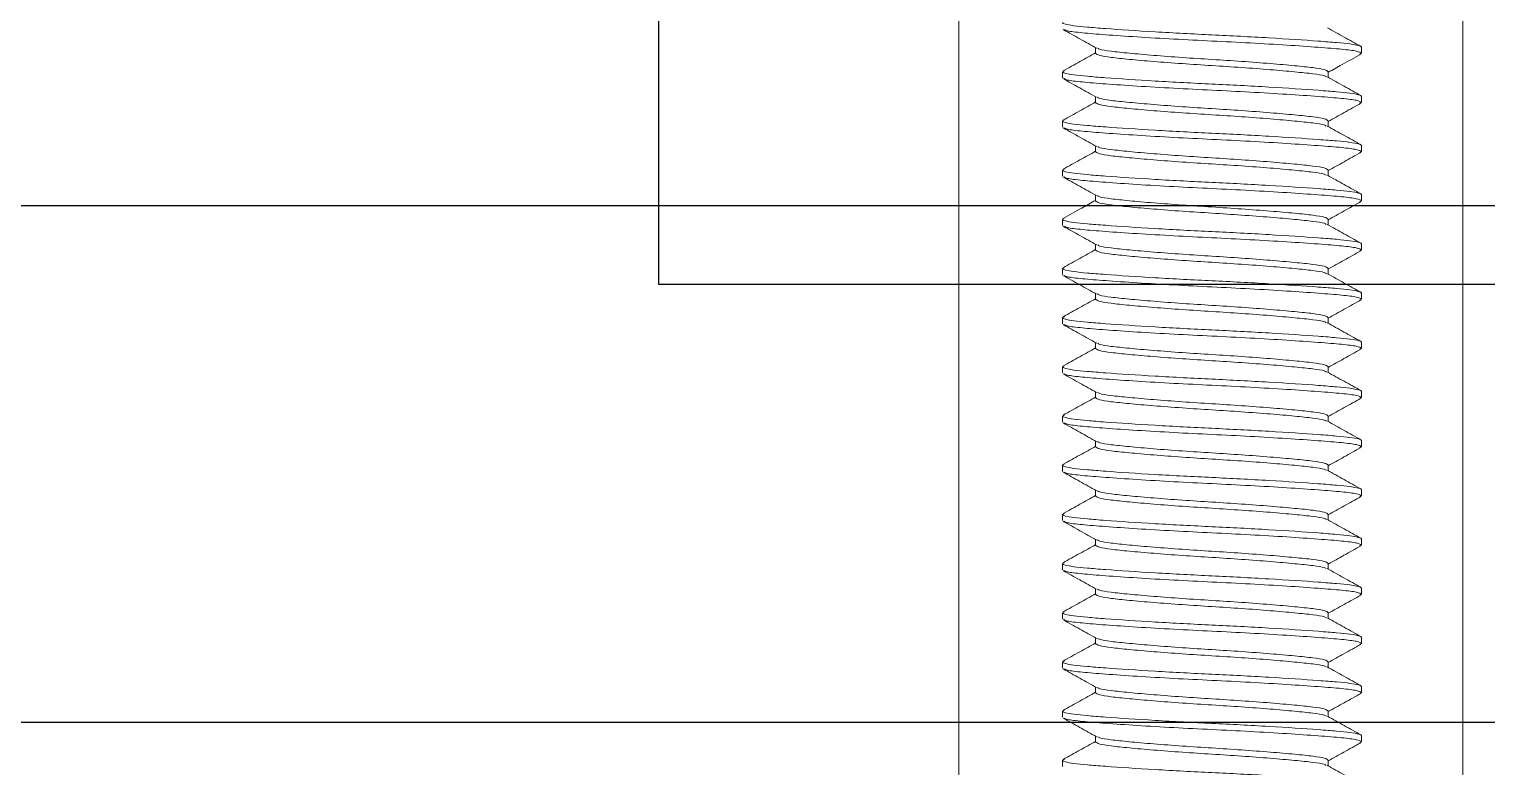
# Model space of a CAD drawing. Extents: x -82 to 113, y -82 to 93.
# Drawn here: x 27.252 to 28.178, y 71.142 to 71.611 of the extents above; entities that cross this region are included whole.
import ezdxf

# ---------------------------------------------------------------- set-up
doc = ezdxf.new("R2010")
doc.units = 0
doc.header["$MEASUREMENT"] = 0
doc.layers.get('0').update_dxf_attribs({"linetype": 'CONTINUOUS'})
for name, color, linetype in [('Ballons', 7, 'CONTINUOUS'), ('DIM', 7, 'CONTINUOUS'), ('VENT', 5, 'CONTINUOUS')]:
    doc.layers.add(name, color=color, linetype=linetype)

# ---------------------------------------------------------------- blocks, each defined once
blk = doc.blocks.new('23203')
at = {"color": 7, "linetype": 'Continuous', "lineweight": 15}
for p, q in [((12.64106, 64.41369), (12.64106, 67.76369)), ((12.96106, 64.41369), (12.96106, 67.76369))]:
    blk.add_line(p, q, dxfattribs=at)
blk = doc.blocks.new('25342')
at = {"color": 7, "linetype": 'Continuous', "lineweight": 15}
for p, q in [((2.05859, 0.095), (2.05805, 0.09368)), ((2.0625, 0.095), (2.05859, 0.095)), ((2.08984, 0.095), (2.08938, 0.09387)), ((2.09375, 0.095), (2.08984, 0.095)), ((2.12109, 0.095), (2.12055, 0.09366)), ((2.125, 0.095), (2.12109, 0.095)), ((2.15234, 0.095), (2.15189, 0.09388)), ((2.15625, 0.095), (2.15234, 0.095)), ((2.18359, 0.095), (2.18304, 0.09365)), ((2.1875, 0.095), (2.18359, 0.095)), ((2.21484, 0.095), (2.21439, 0.09388)), ((2.21875, 0.095), (2.21484, 0.095)), ((2.24609, 0.095), (2.24554, 0.09366)), ((2.25, 0.095), (2.24609, 0.095)), ((2.27734, 0.095), (2.27688, 0.09387)), ((2.28125, 0.095), (2.27734, 0.095)), ((2.30859, 0.095), (2.30805, 0.09367)), ((2.3125, 0.095), (2.30859, 0.095)), ((2.33984, 0.095), (2.33937, 0.09385)), ((2.34375, 0.095), (2.33984, 0.095)), ((2.37109, 0.095), (2.37056, 0.09369)), ((2.375, 0.095), (2.37109, 0.095)), ((2.40234, 0.095), (2.40186, 0.09382)), ((2.40625, 0.095), (2.40234, 0.095)), ((2.43359, 0.095), (2.43307, 0.09372)), ((2.4375, 0.095), (2.43359, 0.095)), ((2.46484, 0.095), (2.46435, 0.09379)), ((2.46875, 0.095), (2.46484, 0.095)), ((2.49609, 0.095), (2.49558, 0.09376)), ((2.5, 0.095), (2.49609, 0.095)), ((2.04688, 0.07386), (2.0433, 0.07386)), ((2.07813, 0.07386), (2.07454, 0.07386)), ((2.10938, 0.07386), (2.10579, 0.07386)), ((2.14063, 0.07386), (2.13704, 0.07386)), ((2.17187, 0.07386), (2.1683, 0.07386)), ((2.20312, 0.07386), (2.19955, 0.07386)), ((2.23437, 0.07386), (2.2308, 0.07386)), ((2.26562, 0.07386), (2.26205, 0.07386)), ((2.29688, 0.07386), (2.2933, 0.07386)), ((2.32813, 0.07386), (2.32455, 0.07386)), ((2.35938, 0.07386), (2.35579, 0.07386)), ((2.39063, 0.07386), (2.38704, 0.07386)), ((2.42187, 0.07386), (2.41829, 0.07386)), ((2.45312, 0.07386), (2.44955, 0.07386)), ((2.48437, 0.07386), (2.4808, 0.07386)), ((2.05859, -0.07386), (2.06217, -0.07386)), ((2.08984, -0.07386), (2.09342, -0.07386)), ((2.12109, -0.07386), (2.12467, -0.07386)), ((2.15234, -0.07386), (2.15592, -0.07386)), ((2.18359, -0.07386), (2.18717, -0.07386)), ((2.21484, -0.07386), (2.21842, -0.07386)), ((2.24609, -0.07386), (2.24967, -0.07386)), ((2.27734, -0.07386), (2.28092, -0.07386)), ((2.30859, -0.07386), (2.31217, -0.07386)), ((2.33984, -0.07386), (2.34342, -0.07386)), ((2.37109, -0.07386), (2.37467, -0.07386)), ((2.40234, -0.07386), (2.40592, -0.07386)), ((2.43359, -0.07386), (2.43717, -0.07386)), ((2.46484, -0.07386), (2.46842, -0.07386)), ((2.49609, -0.07386), (2.49967, -0.07386)), ((2.04297, -0.095), (2.04688, -0.095)), ((2.04742, -0.09368), (2.04688, -0.095)), ((2.07422, -0.095), (2.07813, -0.095)), ((2.07861, -0.09382), (2.07813, -0.095)), ((2.10547, -0.095), (2.10937, -0.095)), ((2.10989, -0.09374), (2.10937, -0.095)), ((2.13672, -0.095), (2.14063, -0.095)), ((2.14114, -0.09374), (2.14063, -0.095)), ((2.16797, -0.095), (2.17187, -0.095)), ((2.17235, -0.09384), (2.17187, -0.095)), ((2.19922, -0.095), (2.20312, -0.095)), ((2.20367, -0.09367), (2.20312, -0.095)), ((2.23047, -0.095), (2.23438, -0.095)), ((2.23483, -0.09388), (2.23438, -0.095)), ((2.26172, -0.095), (2.26562, -0.095)), ((2.26618, -0.09366), (2.26562, -0.095)), ((2.29297, -0.095), (2.29687, -0.095)), ((2.29734, -0.09387), (2.29687, -0.095)), ((2.32422, -0.095), (2.32813, -0.095)), ((2.32866, -0.09368), (2.32813, -0.095)), ((2.35547, -0.095), (2.35937, -0.095)), ((2.35986, -0.09381), (2.35937, -0.095)), ((2.38672, -0.095), (2.39063, -0.095)), ((2.39113, -0.09376), (2.39063, -0.095)), ((2.41797, -0.095), (2.42188, -0.095)), ((2.42239, -0.09373), (2.42188, -0.095)), ((2.44922, -0.095), (2.45312, -0.095)), ((2.4536, -0.09384), (2.45312, -0.095)), ((2.48047, -0.095), (2.48438, -0.095)), ((2.48492, -0.09367), (2.48438, -0.095))]:
    blk.add_line(p, q, dxfattribs=at)
for points, knots in [([(2.04688, -0.095), (2.04618, -0.095), (2.04548, -0.09235), (2.04455, -0.08526), (2.04428, -0.08246), (2.04369, -0.07578), (2.04337, -0.07188), (2.04238, -0.05868), (2.04166, -0.04782), (2.04028, -0.02438), (2.03963, -0.01188), (2.0385, 0.01187), (2.03784, 0.02438), (2.03646, 0.04782), (2.03575, 0.05868), (2.03476, 0.07188), (2.03444, 0.07578), (2.03385, 0.08246), (2.03357, 0.08526), (2.03264, 0.09235), (2.03195, 0.095), (2.03125, 0.095)], [0, 0, 0, 0, 0.125, 0.125, 0.1875, 0.1875, 0.25, 0.25, 0.375, 0.375, 0.5, 0.5, 0.625, 0.625, 0.75, 0.75, 0.8125, 0.8125, 0.875, 0.875, 1, 1, 1, 1]), ([(2.04365, 0.07322), (2.04167, 0.07677), (2.03771, 0.08386), (2.03376, 0.09096), (2.03178, 0.09451)], [0, 0, 0, 0, 0.499663, 1, 1, 1, 1]), ([(2.05805, 0.09449), (2.05608, 0.09094), (2.05224, 0.08406), (2.04841, 0.07718), (2.04655, 0.07386)], [0, 0, 0, 0, 0.516228, 1, 1, 1, 1]), ([(2.07374, -0.09383), (2.07344, -0.09335), (2.07269, -0.09215), (2.07162, -0.08303), (2.07039, -0.0681), (2.06901, -0.04805), (2.06763, -0.02473), (2.06641, 0), (2.06518, 0.02473), (2.0638, 0.04806), (2.06242, 0.06807), (2.0612, 0.08311), (2.05997, 0.09307), (2.05906, 0.09435), (2.05859, 0.095)], [0, 0, 0, 0, 0.0569285, 0.1413016, 0.2256747, 0.3130413, 0.4004078, 0.484781, 0.5691541, 0.6565206, 0.7438872, 0.8282603, 0.9126334, 1, 1, 1, 1]), ([(2.07813, -0.095), (2.07743, -0.095), (2.07673, -0.09235), (2.0758, -0.08526), (2.07553, -0.08246), (2.07494, -0.07578), (2.07462, -0.07188), (2.07363, -0.05868), (2.07291, -0.04782), (2.07153, -0.02438), (2.07088, -0.01188), (2.06975, 0.01187), (2.06909, 0.02438), (2.06771, 0.04782), (2.067, 0.05868), (2.06601, 0.07188), (2.06569, 0.07578), (2.0651, 0.08246), (2.06482, 0.08526), (2.06389, 0.09235), (2.0632, 0.095), (2.0625, 0.095)], [0, 0, 0, 0, 0.125, 0.125, 0.1875, 0.1875, 0.25, 0.25, 0.375, 0.375, 0.5, 0.5, 0.625, 0.625, 0.75, 0.75, 0.8125, 0.8125, 0.875, 0.875, 1, 1, 1, 1]), ([(2.07482, 0.07337), (2.07284, 0.07691), (2.06889, 0.08399), (2.06494, 0.09107), (2.06297, 0.09462)], [0, 0, 0, 0, 0.49975, 1, 1, 1, 1]), ([(2.08938, 0.09462), (2.08741, 0.09108), (2.08355, 0.08416), (2.07969, 0.07724), (2.0778, 0.07386)], [0, 0, 0, 0, 0.511978, 1, 1, 1, 1]), ([(2.10494, -0.09371), (2.10466, -0.09324), (2.10392, -0.09205), (2.10287, -0.08301), (2.10164, -0.0681), (2.10026, -0.04805), (2.09888, -0.02473), (2.09766, 0), (2.09643, 0.02473), (2.09505, 0.04806), (2.09367, 0.06807), (2.09245, 0.08311), (2.09122, 0.09307), (2.09031, 0.09435), (2.08984, 0.095)], [0, 0, 0, 0, 0.053809, 0.138461, 0.223113, 0.310769, 0.398424, 0.483077, 0.567729, 0.655384, 0.74304, 0.827692, 0.912344, 1, 1, 1, 1]), ([(2.10937, -0.095), (2.10868, -0.095), (2.10798, -0.09235), (2.10705, -0.08526), (2.10678, -0.08246), (2.10619, -0.07578), (2.10587, -0.07188), (2.10488, -0.05868), (2.10416, -0.04782), (2.10278, -0.02438), (2.10213, -0.01188), (2.101, 0.01187), (2.10034, 0.02438), (2.09896, 0.04782), (2.09825, 0.05868), (2.09726, 0.07188), (2.09694, 0.07578), (2.09635, 0.08246), (2.09607, 0.08526), (2.09514, 0.09235), (2.09445, 0.095), (2.09375, 0.095)], [0, 0, 0, 0, 0.125, 0.125, 0.1875, 0.1875, 0.25, 0.25, 0.375, 0.375, 0.5, 0.5, 0.625, 0.625, 0.75, 0.75, 0.8125, 0.8125, 0.875, 0.875, 1, 1, 1, 1]), ([(2.10616, 0.0732), (2.10419, 0.07674), (2.10023, 0.08383), (2.09628, 0.09092), (2.0943, 0.09447)], [0, 0, 0, 0, 0.49969, 1, 1, 1, 1]), ([(2.12055, 0.09447), (2.11857, 0.09092), (2.11474, 0.08405), (2.1109, 0.07718), (2.10905, 0.07386)], [0, 0, 0, 0, 0.516431, 1, 1, 1, 1]), ([(2.13623, -0.0938), (2.13593, -0.09332), (2.13519, -0.09212), (2.13412, -0.08302), (2.13289, -0.0681), (2.13151, -0.04805), (2.13013, -0.02473), (2.12891, 0), (2.12768, 0.02473), (2.1263, 0.04806), (2.12492, 0.06807), (2.1237, 0.08311), (2.12247, 0.09307), (2.12156, 0.09435), (2.12109, 0.095)], [0, 0, 0, 0, 0.056149, 0.140592, 0.225035, 0.312474, 0.399912, 0.484355, 0.568798, 0.656237, 0.743676, 0.828118, 0.912561, 1, 1, 1, 1]), ([(2.14063, -0.095), (2.13993, -0.095), (2.13923, -0.09235), (2.1383, -0.08526), (2.13803, -0.08246), (2.13744, -0.07578), (2.13712, -0.07188), (2.13613, -0.05868), (2.13541, -0.04782), (2.13403, -0.02438), (2.13338, -0.01188), (2.13225, 0.01187), (2.13159, 0.02438), (2.13021, 0.04782), (2.1295, 0.05868), (2.12851, 0.07188), (2.12819, 0.07578), (2.1276, 0.08246), (2.12732, 0.08526), (2.12639, 0.09235), (2.1257, 0.095), (2.125, 0.095)], [0, 0, 0, 0, 0.125, 0.125, 0.1875, 0.1875, 0.25, 0.25, 0.375, 0.375, 0.5, 0.5, 0.625, 0.625, 0.75, 0.75, 0.8125, 0.8125, 0.875, 0.875, 1, 1, 1, 1]), ([(2.13732, 0.07337), (2.13534, 0.07691), (2.13139, 0.084), (2.12743, 0.09108), (2.12546, 0.09463)], [0, 0, 0, 0, 0.499712, 1, 1, 1, 1]), ([(2.15189, 0.09463), (2.14991, 0.09109), (2.14605, 0.08416), (2.14219, 0.07724), (2.1403, 0.07386)], [0, 0, 0, 0, 0.511968, 1, 1, 1, 1]), ([(2.16745, -0.09374), (2.16716, -0.09327), (2.16643, -0.09208), (2.16537, -0.08302), (2.16414, -0.0681), (2.16276, -0.04805), (2.16138, -0.02473), (2.16016, 0), (2.15893, 0.02473), (2.15755, 0.04806), (2.15617, 0.06807), (2.15495, 0.08311), (2.15372, 0.09307), (2.15281, 0.09435), (2.15234, 0.095)], [0, 0, 0, 0, 0.054673, 0.139248, 0.223823, 0.311398, 0.398974, 0.483549, 0.568123, 0.655699, 0.743275, 0.82785, 0.912424, 1, 1, 1, 1]), ([(2.17187, -0.095), (2.17118, -0.095), (2.17048, -0.09235), (2.16955, -0.08526), (2.16928, -0.08246), (2.16869, -0.07578), (2.16837, -0.07188), (2.16738, -0.05868), (2.16666, -0.04782), (2.16528, -0.02438), (2.16463, -0.01188), (2.1635, 0.01187), (2.16284, 0.02438), (2.16146, 0.04782), (2.16075, 0.05868), (2.15976, 0.07188), (2.15944, 0.07578), (2.15885, 0.08246), (2.15857, 0.08526), (2.15764, 0.09235), (2.15695, 0.095), (2.15625, 0.095)], [0, 0, 0, 0, 0.125, 0.125, 0.1875, 0.1875, 0.25, 0.25, 0.375, 0.375, 0.5, 0.5, 0.625, 0.625, 0.75, 0.75, 0.8125, 0.8125, 0.875, 0.875, 1, 1, 1, 1]), ([(2.16865, 0.07322), (2.16668, 0.07676), (2.16272, 0.08384), (2.15877, 0.09093), (2.1568, 0.09447)], [0, 0, 0, 0, 0.4997352, 1, 1, 1, 1]), ([(2.18304, 0.09447), (2.18107, 0.09092), (2.17724, 0.08404), (2.1734, 0.07718), (2.17155, 0.07386)], [0, 0, 0, 0, 0.5163769, 1, 1, 1, 1]), ([(2.19871, -0.09377), (2.19842, -0.09329), (2.19768, -0.0921), (2.19662, -0.08302), (2.19539, -0.0681), (2.19401, -0.04805), (2.19263, -0.02473), (2.19141, 0), (2.19018, 0.02473), (2.1888, 0.04806), (2.18742, 0.06807), (2.1862, 0.08311), (2.18497, 0.09307), (2.18406, 0.09435), (2.18359, 0.095)], [0, 0, 0, 0, 0.055277, 0.139798, 0.224319, 0.311839, 0.399358, 0.483879, 0.5684, 0.655919, 0.743439, 0.82796, 0.91248, 1, 1, 1, 1]), ([(2.20312, -0.095), (2.20243, -0.095), (2.20173, -0.09235), (2.2008, -0.08526), (2.20053, -0.08246), (2.19994, -0.07578), (2.19962, -0.07188), (2.19863, -0.05868), (2.19791, -0.04782), (2.19653, -0.02438), (2.19588, -0.01188), (2.19475, 0.01187), (2.19409, 0.02438), (2.19271, 0.04782), (2.192, 0.05868), (2.19101, 0.07188), (2.19069, 0.07578), (2.1901, 0.08246), (2.18982, 0.08526), (2.18889, 0.09235), (2.1882, 0.095), (2.1875, 0.095)], [0, 0, 0, 0, 0.125, 0.125, 0.1875, 0.1875, 0.25, 0.25, 0.375, 0.375, 0.5, 0.5, 0.625, 0.625, 0.75, 0.75, 0.8125, 0.8125, 0.875, 0.875, 1, 1, 1, 1]), ([(2.19984, 0.07333), (2.19786, 0.07687), (2.1939, 0.08397), (2.18995, 0.09106), (2.18797, 0.09461)], [0, 0, 0, 0, 0.499678, 1, 1, 1, 1]), ([(2.21439, 0.09463), (2.21241, 0.09109), (2.20855, 0.08416), (2.20469, 0.07724), (2.2028, 0.07386)], [0, 0, 0, 0, 0.512144, 1, 1, 1, 1]), ([(2.22997, -0.09378), (2.22968, -0.09331), (2.22893, -0.09211), (2.22787, -0.08302), (2.22664, -0.0681), (2.22526, -0.04805), (2.22388, -0.02473), (2.22266, 0), (2.22143, 0.02473), (2.22005, 0.04806), (2.21867, 0.06807), (2.21745, 0.08311), (2.21622, 0.09307), (2.21531, 0.09435), (2.21484, 0.095)], [0, 0, 0, 0, 0.05574, 0.14022, 0.224699, 0.312176, 0.399652, 0.484132, 0.568611, 0.656088, 0.743565, 0.828044, 0.912523, 1, 1, 1, 1]), ([(2.23438, -0.095), (2.23368, -0.095), (2.23298, -0.09235), (2.23205, -0.08526), (2.23178, -0.08246), (2.23119, -0.07578), (2.23087, -0.07188), (2.22988, -0.05868), (2.22916, -0.04782), (2.22778, -0.02438), (2.22713, -0.01188), (2.226, 0.01187), (2.22534, 0.02438), (2.22396, 0.04782), (2.22325, 0.05868), (2.22226, 0.07188), (2.22194, 0.07578), (2.22135, 0.08246), (2.22107, 0.08526), (2.22014, 0.09235), (2.21945, 0.095), (2.21875, 0.095)], [0, 0, 0, 0, 0.125, 0.125, 0.1875, 0.1875, 0.25, 0.25, 0.375, 0.375, 0.5, 0.5, 0.625, 0.625, 0.75, 0.75, 0.8125, 0.8125, 0.875, 0.875, 1, 1, 1, 1]), ([(2.23112, 0.07327), (2.22915, 0.07681), (2.2252, 0.08388), (2.22125, 0.09097), (2.21928, 0.09451)], [0, 0, 0, 0, 0.499768, 1, 1, 1, 1]), ([(2.24554, 0.09447), (2.24357, 0.09092), (2.23974, 0.08405), (2.2359, 0.07718), (2.23405, 0.07386)], [0, 0, 0, 0, 0.516039, 1, 1, 1, 1]), ([(2.2612, -0.09373), (2.26091, -0.09326), (2.26018, -0.09207), (2.25912, -0.08302), (2.25789, -0.0681), (2.25651, -0.04805), (2.25513, -0.02473), (2.25391, 0), (2.25268, 0.02473), (2.2513, 0.04806), (2.24992, 0.06807), (2.2487, 0.08311), (2.24747, 0.09307), (2.24656, 0.09435), (2.24609, 0.095)], [0, 0, 0, 0, 0.054386, 0.138987, 0.223587, 0.31119, 0.398792, 0.483392, 0.567993, 0.655595, 0.743197, 0.827797, 0.912398, 1, 1, 1, 1]), ([(2.26562, -0.095), (2.26493, -0.095), (2.26423, -0.09235), (2.2633, -0.08526), (2.26303, -0.08246), (2.26244, -0.07578), (2.26212, -0.07188), (2.26113, -0.05868), (2.26041, -0.04782), (2.25903, -0.02438), (2.25838, -0.01188), (2.25725, 0.01187), (2.25659, 0.02438), (2.25521, 0.04782), (2.2545, 0.05868), (2.25351, 0.07188), (2.25319, 0.07578), (2.2526, 0.08246), (2.25232, 0.08526), (2.25139, 0.09235), (2.2507, 0.095), (2.25, 0.095)], [0, 0, 0, 0, 0.125, 0.125, 0.1875, 0.1875, 0.25, 0.25, 0.375, 0.375, 0.5, 0.5, 0.625, 0.625, 0.75, 0.75, 0.8125, 0.8125, 0.875, 0.875, 1, 1, 1, 1]), ([(2.26237, 0.07327), (2.2604, 0.07682), (2.25643, 0.08391), (2.25248, 0.09101), (2.2505, 0.09456)], [0, 0, 0, 0, 0.499658, 1, 1, 1, 1]), ([(2.27688, 0.09463), (2.27491, 0.09108), (2.27105, 0.08416), (2.26718, 0.07723), (2.2653, 0.07386)], [0, 0, 0, 0, 0.512491, 1, 1, 1, 1]), ([(2.29249, -0.09383), (2.29219, -0.09334), (2.29144, -0.09214), (2.29037, -0.08303), (2.28914, -0.0681), (2.28776, -0.04805), (2.28638, -0.02473), (2.28516, 0), (2.28393, 0.02473), (2.28255, 0.04806), (2.28117, 0.06807), (2.27995, 0.08311), (2.27872, 0.09307), (2.27781, 0.09435), (2.27734, 0.095)], [0, 0, 0, 0, 0.056755, 0.1411436, 0.2255323, 0.3129149, 0.4002975, 0.4846862, 0.5690748, 0.6564574, 0.7438401, 0.8282287, 0.9126174, 1, 1, 1, 1]), ([(2.29687, -0.095), (2.29618, -0.095), (2.29548, -0.09235), (2.29455, -0.08526), (2.29428, -0.08246), (2.29369, -0.07578), (2.29337, -0.07188), (2.29238, -0.05868), (2.29166, -0.04782), (2.29028, -0.02438), (2.28963, -0.01188), (2.2885, 0.01187), (2.28784, 0.02438), (2.28646, 0.04782), (2.28575, 0.05868), (2.28476, 0.07188), (2.28444, 0.07578), (2.28385, 0.08246), (2.28357, 0.08526), (2.28264, 0.09235), (2.28195, 0.095), (2.28125, 0.095)], [0, 0, 0, 0, 0.125, 0.125, 0.1875, 0.1875, 0.25, 0.25, 0.375, 0.375, 0.5, 0.5, 0.625, 0.625, 0.75, 0.75, 0.8125, 0.8125, 0.875, 0.875, 1, 1, 1, 1]), ([(2.29359, 0.07334), (2.29161, 0.07688), (2.28766, 0.08395), (2.28372, 0.09103), (2.28174, 0.09458)], [0, 0, 0, 0, 0.499776, 1, 1, 1, 1]), ([(2.30805, 0.09448), (2.30607, 0.09093), (2.30224, 0.08406), (2.29841, 0.07719), (2.29655, 0.07386)], [0, 0, 0, 0, 0.51558, 1, 1, 1, 1]), ([(2.32369, -0.0937), (2.3234, -0.09324), (2.32267, -0.09204), (2.32162, -0.08301), (2.32039, -0.0681), (2.31901, -0.04805), (2.31763, -0.02473), (2.31641, 0), (2.31518, 0.02473), (2.3138, 0.04806), (2.31242, 0.06807), (2.3112, 0.08311), (2.30997, 0.09307), (2.30906, 0.09435), (2.30859, 0.095)], [0, 0, 0, 0, 0.053589, 0.1382608, 0.2229327, 0.3106087, 0.3982846, 0.4829565, 0.5676284, 0.6553044, 0.7429803, 0.8276522, 0.9123241, 1, 1, 1, 1]), ([(2.32813, -0.095), (2.32743, -0.095), (2.32673, -0.09235), (2.3258, -0.08526), (2.32553, -0.08246), (2.32494, -0.07578), (2.32462, -0.07188), (2.32363, -0.05868), (2.32291, -0.04782), (2.32153, -0.02438), (2.32088, -0.01188), (2.31975, 0.01187), (2.31909, 0.02438), (2.31771, 0.04782), (2.317, 0.05868), (2.31601, 0.07188), (2.31569, 0.07578), (2.3151, 0.08246), (2.31482, 0.08526), (2.31389, 0.09235), (2.3132, 0.095), (2.3125, 0.095)], [0, 0, 0, 0, 0.125, 0.125, 0.1875, 0.1875, 0.25, 0.25, 0.375, 0.375, 0.5, 0.5, 0.625, 0.625, 0.75, 0.75, 0.8125, 0.8125, 0.875, 0.875, 1, 1, 1, 1]), ([(2.3249, 0.07322), (2.32293, 0.07676), (2.31896, 0.08385), (2.31501, 0.09095), (2.31303, 0.0945)], [0, 0, 0, 0, 0.499664, 1, 1, 1, 1]), ([(2.33937, 0.09461), (2.3374, 0.09106), (2.33354, 0.08415), (2.32968, 0.07723), (2.3278, 0.07386)], [0, 0, 0, 0, 0.512984, 1, 1, 1, 1]), ([(2.355, -0.09386), (2.3547, -0.09337), (2.35394, -0.09217), (2.35287, -0.08303), (2.35164, -0.0681), (2.35026, -0.04805), (2.34888, -0.02473), (2.34766, 0), (2.34643, 0.02473), (2.34505, 0.04806), (2.34367, 0.06807), (2.34245, 0.08311), (2.34122, 0.09307), (2.34031, 0.09435), (2.33984, 0.095)], [0, 0, 0, 0, 0.057499, 0.141821, 0.226143, 0.313456, 0.40077, 0.485092, 0.569414, 0.656728, 0.744042, 0.828364, 0.912686, 1, 1, 1, 1]), ([(2.35937, -0.095), (2.35868, -0.095), (2.35798, -0.09235), (2.35705, -0.08526), (2.35678, -0.08246), (2.35619, -0.07578), (2.35587, -0.07188), (2.35488, -0.05868), (2.35416, -0.04782), (2.35278, -0.02438), (2.35213, -0.01188), (2.351, 0.01187), (2.35034, 0.02438), (2.34896, 0.04782), (2.34825, 0.05868), (2.34726, 0.07188), (2.34694, 0.07578), (2.34635, 0.08246), (2.34607, 0.08526), (2.34514, 0.09235), (2.34445, 0.095), (2.34375, 0.095)], [0, 0, 0, 0, 0.125, 0.125, 0.1875, 0.1875, 0.25, 0.25, 0.375, 0.375, 0.5, 0.5, 0.625, 0.625, 0.75, 0.75, 0.8125, 0.8125, 0.875, 0.875, 1, 1, 1, 1]), ([(2.35607, 0.07337), (2.35409, 0.07691), (2.35014, 0.08399), (2.34619, 0.09108), (2.34421, 0.09462)], [0, 0, 0, 0, 0.499744, 1, 1, 1, 1]), ([(2.37056, 0.09449), (2.36858, 0.09095), (2.36475, 0.08407), (2.36091, 0.07719), (2.35905, 0.07386)], [0, 0, 0, 0, 0.5150218, 1, 1, 1, 1]), ([(2.38618, -0.09367), (2.3859, -0.09321), (2.38517, -0.09202), (2.38412, -0.08301), (2.38289, -0.0681), (2.38151, -0.04805), (2.38013, -0.02473), (2.37891, 0), (2.37768, 0.02473), (2.3763, 0.04806), (2.37492, 0.06807), (2.3737, 0.08311), (2.37247, 0.09307), (2.37156, 0.09435), (2.37109, 0.095)], [0, 0, 0, 0, 0.0529628, 0.1376907, 0.2224186, 0.3101526, 0.3978865, 0.4826144, 0.5673423, 0.6550763, 0.7428102, 0.8275381, 0.9122661, 1, 1, 1, 1]), ([(2.39063, -0.095), (2.38993, -0.095), (2.38923, -0.09235), (2.3883, -0.08526), (2.38803, -0.08246), (2.38744, -0.07578), (2.38712, -0.07188), (2.38613, -0.05868), (2.38541, -0.04782), (2.38403, -0.02438), (2.38338, -0.01188), (2.38225, 0.01187), (2.38159, 0.02438), (2.38021, 0.04782), (2.3795, 0.05868), (2.37851, 0.07188), (2.37819, 0.07578), (2.3776, 0.08246), (2.37732, 0.08526), (2.37639, 0.09235), (2.3757, 0.095), (2.375, 0.095)], [0, 0, 0, 0, 0.125, 0.125, 0.1875, 0.1875, 0.25, 0.25, 0.375, 0.375, 0.5, 0.5, 0.625, 0.625, 0.75, 0.75, 0.8125, 0.8125, 0.875, 0.875, 1, 1, 1, 1]), ([(2.38741, 0.0732), (2.38544, 0.07674), (2.38148, 0.08383), (2.37753, 0.09092), (2.37555, 0.09447)], [0, 0, 0, 0, 0.499697, 1, 1, 1, 1]), ([(2.40186, 0.09459), (2.39988, 0.09104), (2.39603, 0.08413), (2.39217, 0.07722), (2.3903, 0.07386)], [0, 0, 0, 0, 0.513596, 1, 1, 1, 1]), ([(2.41751, -0.09387), (2.4172, -0.09338), (2.41645, -0.09218), (2.41537, -0.08303), (2.41414, -0.0681), (2.41276, -0.04805), (2.41138, -0.02473), (2.41016, 0), (2.40893, 0.02473), (2.40755, 0.04806), (2.40617, 0.06807), (2.40495, 0.08311), (2.40372, 0.09307), (2.40281, 0.09435), (2.40234, 0.095)], [0, 0, 0, 0, 0.057963, 0.142243, 0.226524, 0.313795, 0.401065, 0.485346, 0.569627, 0.656897, 0.744168, 0.828449, 0.912729, 1, 1, 1, 1]), ([(2.42188, -0.095), (2.42118, -0.095), (2.42048, -0.09235), (2.41955, -0.08526), (2.41928, -0.08246), (2.41869, -0.07578), (2.41837, -0.07188), (2.41738, -0.05868), (2.41666, -0.04782), (2.41528, -0.02438), (2.41463, -0.01188), (2.4135, 0.01187), (2.41284, 0.02438), (2.41146, 0.04782), (2.41075, 0.05868), (2.40976, 0.07188), (2.40944, 0.07578), (2.40885, 0.08246), (2.40857, 0.08526), (2.40764, 0.09235), (2.40695, 0.095), (2.40625, 0.095)], [0, 0, 0, 0, 0.125, 0.125, 0.1875, 0.1875, 0.25, 0.25, 0.375, 0.375, 0.5, 0.5, 0.625, 0.625, 0.75, 0.75, 0.8125, 0.8125, 0.875, 0.875, 1, 1, 1, 1]), ([(2.41857, 0.07336), (2.41659, 0.0769), (2.41264, 0.08399), (2.40869, 0.09108), (2.40671, 0.09463)], [0, 0, 0, 0, 0.499707, 1, 1, 1, 1]), ([(2.43307, 0.09452), (2.43109, 0.09097), (2.42726, 0.08408), (2.42341, 0.0772), (2.42155, 0.07386)], [0, 0, 0, 0, 0.51431, 1, 1, 1, 1]), ([(2.44867, -0.09366), (2.44839, -0.0932), (2.44767, -0.09201), (2.44662, -0.08301), (2.44539, -0.0681), (2.44401, -0.04805), (2.44263, -0.02473), (2.44141, 0), (2.44018, 0.02473), (2.4388, 0.04806), (2.43742, 0.06807), (2.4362, 0.08311), (2.43497, 0.09307), (2.43406, 0.09435), (2.43359, 0.095)], [0, 0, 0, 0, 0.052569, 0.137333, 0.222096, 0.309866, 0.397636, 0.4824, 0.567163, 0.654933, 0.742703, 0.827467, 0.91223, 1, 1, 1, 1]), ([(2.45312, -0.095), (2.45243, -0.095), (2.45173, -0.09235), (2.4508, -0.08526), (2.45053, -0.08246), (2.44994, -0.07578), (2.44962, -0.07188), (2.44863, -0.05868), (2.44791, -0.04782), (2.44653, -0.02438), (2.44588, -0.01188), (2.44475, 0.01187), (2.44409, 0.02438), (2.44271, 0.04782), (2.442, 0.05868), (2.44101, 0.07188), (2.44069, 0.07578), (2.4401, 0.08246), (2.43982, 0.08526), (2.43889, 0.09235), (2.4382, 0.095), (2.4375, 0.095)], [0, 0, 0, 0, 0.125, 0.125, 0.1875, 0.1875, 0.25, 0.25, 0.375, 0.375, 0.5, 0.5, 0.625, 0.625, 0.75, 0.75, 0.8125, 0.8125, 0.875, 0.875, 1, 1, 1, 1]), ([(2.4499, 0.07323), (2.44792, 0.07676), (2.44397, 0.08384), (2.44002, 0.09093), (2.43805, 0.09448)], [0, 0, 0, 0, 0.499739, 1, 1, 1, 1]), ([(2.46435, 0.09457), (2.46237, 0.09102), (2.45852, 0.08411), (2.45467, 0.07721), (2.4528, 0.07386)], [0, 0, 0, 0, 0.514281, 1, 1, 1, 1]), ([(2.48001, -0.09388), (2.4797, -0.09339), (2.47895, -0.09219), (2.47787, -0.08303), (2.47664, -0.0681), (2.47526, -0.04805), (2.47388, -0.02473), (2.47266, 0), (2.47143, 0.02473), (2.47005, 0.04806), (2.46867, 0.06807), (2.46745, 0.08311), (2.46622, 0.09307), (2.46531, 0.09435), (2.46484, 0.095)], [0, 0, 0, 0, 0.058147, 0.142411, 0.226675, 0.313929, 0.401183, 0.485447, 0.569711, 0.656964, 0.744218, 0.828482, 0.912746, 1, 1, 1, 1]), ([(2.48438, -0.095), (2.48368, -0.095), (2.48298, -0.09235), (2.48205, -0.08526), (2.48178, -0.08246), (2.48119, -0.07578), (2.48087, -0.07188), (2.47988, -0.05868), (2.47916, -0.04782), (2.47778, -0.02438), (2.47713, -0.01188), (2.476, 0.01187), (2.47534, 0.02438), (2.47396, 0.04782), (2.47325, 0.05868), (2.47226, 0.07188), (2.47194, 0.07578), (2.47135, 0.08246), (2.47107, 0.08526), (2.47014, 0.09235), (2.46945, 0.095), (2.46875, 0.095)], [0, 0, 0, 0, 0.125, 0.125, 0.1875, 0.1875, 0.25, 0.25, 0.375, 0.375, 0.5, 0.5, 0.625, 0.625, 0.75, 0.75, 0.8125, 0.8125, 0.875, 0.875, 1, 1, 1, 1]), ([(2.4811, 0.07332), (2.47912, 0.07687), (2.47516, 0.08396), (2.4712, 0.09105), (2.46923, 0.0946)], [0, 0, 0, 0, 0.499677, 1, 1, 1, 1]), ([(2.49558, 0.09454), (2.49337, 0.09056), (2.48952, 0.08366), (2.48567, 0.07677), (2.48405, 0.07386)], [0, 0, 0, 0, 0.577377, 1, 1, 1, 1]), ([(2.51117, -0.09365), (2.51089, -0.0932), (2.51017, -0.09201), (2.50912, -0.08301), (2.50789, -0.0681), (2.50651, -0.04805), (2.50513, -0.02473), (2.50391, 0), (2.50268, 0.02473), (2.5013, 0.04806), (2.49992, 0.06807), (2.4987, 0.08311), (2.49747, 0.09307), (2.49656, 0.09435), (2.49609, 0.095)], [0, 0, 0, 0, 0.0524614, 0.1372342, 0.2220069, 0.3097873, 0.3975677, 0.4823405, 0.5671133, 0.6548937, 0.742674, 0.8274468, 0.9122196, 1, 1, 1, 1]), ([(2.51563, -0.095), (2.51493, -0.095), (2.51423, -0.09235), (2.5133, -0.08526), (2.51303, -0.08246), (2.51244, -0.07578), (2.51212, -0.07188), (2.51113, -0.05868), (2.51041, -0.04782), (2.50903, -0.02438), (2.50838, -0.01188), (2.50725, 0.01187), (2.50659, 0.02438), (2.50521, 0.04782), (2.5045, 0.05868), (2.50351, 0.07188), (2.50319, 0.07578), (2.5026, 0.08246), (2.50232, 0.08526), (2.50139, 0.09235), (2.5007, 0.095), (2.5, 0.095)], [0, 0, 0, 0, 0.125, 0.125, 0.1875, 0.1875, 0.25, 0.25, 0.375, 0.375, 0.5, 0.5, 0.625, 0.625, 0.75, 0.75, 0.8125, 0.8125, 0.875, 0.875, 1, 1, 1, 1]), ([(2.51237, 0.07328), (2.51039, 0.07682), (2.50644, 0.08389), (2.5025, 0.09097), (2.50052, 0.09452)], [0, 0, 0, 0, 0.499774, 1, 1, 1, 1]), ([(2.05859, -0.07386), (2.05813, -0.07335), (2.05721, -0.07236), (2.05599, -0.06461), (2.05476, -0.05292), (2.05339, -0.03736), (2.05201, -0.01923), (2.05078, 0), (2.04956, 0.01923), (2.04818, 0.03736), (2.0468, 0.05295), (2.04557, 0.06451), (2.04456, 0.07135), (2.04388, 0.07226), (2.04364, 0.07258)], [0, 0, 0, 0, 0.088483, 0.173923, 0.259363, 0.347845, 0.436328, 0.521768, 0.607208, 0.695691, 0.784173, 0.869613, 0.955053, 1, 1, 1, 1]), ([(2.06188, -0.07268), (2.06163, -0.07235), (2.06093, -0.07143), (2.0599, -0.06452), (2.05867, -0.05295), (2.05729, -0.03736), (2.05591, -0.01923), (2.05469, 0), (2.05346, 0.01923), (2.05208, 0.03736), (2.0507, 0.05292), (2.04948, 0.06461), (2.04825, 0.07236), (2.04734, 0.07335), (2.04688, 0.07386)], [0, 0, 0, 0, 0.048229, 0.133377, 0.218525, 0.306705, 0.394885, 0.480033, 0.565182, 0.653362, 0.741542, 0.82669, 0.911838, 1, 1, 1, 1]), ([(2.08984, -0.07386), (2.08938, -0.07335), (2.08846, -0.07236), (2.08724, -0.06461), (2.08601, -0.05292), (2.08464, -0.03736), (2.08326, -0.01923), (2.08203, 0), (2.08081, 0.01923), (2.07943, 0.03736), (2.07805, 0.05295), (2.07682, 0.06453), (2.07578, 0.07148), (2.07507, 0.0724), (2.07481, 0.07274)], [0, 0, 0, 0, 0.088009, 0.172992, 0.257974, 0.345983, 0.433992, 0.518975, 0.603958, 0.691967, 0.779976, 0.864959, 0.949941, 1, 1, 1, 1]), ([(2.0931, -0.07262), (2.09286, -0.0723), (2.09217, -0.07139), (2.09115, -0.06452), (2.08992, -0.05295), (2.08854, -0.03736), (2.08716, -0.01923), (2.08594, 0), (2.08471, 0.01923), (2.08333, 0.03736), (2.08195, 0.05292), (2.08073, 0.06461), (2.0795, 0.07236), (2.07859, 0.07335), (2.07813, 0.07386)], [0, 0, 0, 0, 0.046471, 0.131777, 0.217084, 0.305427, 0.393771, 0.479078, 0.564384, 0.652728, 0.741071, 0.826378, 0.911684, 1, 1, 1, 1]), ([(2.12109, -0.07386), (2.12063, -0.07335), (2.11971, -0.07236), (2.11849, -0.06461), (2.11726, -0.05292), (2.11589, -0.03736), (2.11451, -0.01923), (2.11328, 0), (2.11206, 0.01923), (2.11068, 0.03736), (2.1093, 0.05295), (2.10807, 0.06451), (2.10706, 0.07134), (2.10639, 0.07224), (2.10616, 0.07255)], [0, 0, 0, 0, 0.08856, 0.174074, 0.259589, 0.348148, 0.436708, 0.522222, 0.607737, 0.696297, 0.784856, 0.870371, 0.955885, 1, 1, 1, 1]), ([(2.12436, -0.07265), (2.12412, -0.07232), (2.12342, -0.07141), (2.1224, -0.06452), (2.12117, -0.05295), (2.11979, -0.03736), (2.11841, -0.01923), (2.11719, 0), (2.11596, 0.01923), (2.11458, 0.03736), (2.1132, 0.05292), (2.11198, 0.06461), (2.11075, 0.07236), (2.10984, 0.07335), (2.10938, 0.07386)], [0, 0, 0, 0, 0.047298, 0.13253, 0.217762, 0.306029, 0.394296, 0.479528, 0.564759, 0.653026, 0.741293, 0.826525, 0.911757, 1, 1, 1, 1]), ([(2.15234, -0.07386), (2.15188, -0.07335), (2.15096, -0.07236), (2.14974, -0.06461), (2.14851, -0.05292), (2.14714, -0.03736), (2.14576, -0.01923), (2.14453, 0), (2.14331, 0.01923), (2.14193, 0.03736), (2.14055, 0.05295), (2.13932, 0.06453), (2.13828, 0.07147), (2.13757, 0.07239), (2.13731, 0.07273)], [0, 0, 0, 0, 0.088005, 0.172996, 0.257987, 0.346005, 0.434022, 0.519013, 0.604004, 0.692022, 0.780039, 0.86503, 0.950021, 1, 1, 1, 1]), ([(2.15562, -0.07266), (2.15537, -0.07233), (2.15467, -0.07142), (2.15365, -0.06452), (2.15242, -0.05295), (2.15104, -0.03736), (2.14966, -0.01923), (2.14844, 0), (2.14721, 0.01923), (2.14583, 0.03736), (2.14445, 0.05292), (2.14323, 0.06461), (2.142, 0.07236), (2.14109, 0.07335), (2.14063, 0.07386)], [0, 0, 0, 0, 0.047563, 0.132769, 0.217976, 0.306216, 0.394456, 0.479663, 0.564869, 0.653109, 0.74135, 0.826556, 0.911762, 1, 1, 1, 1]), ([(2.18359, -0.07386), (2.18313, -0.07335), (2.18221, -0.07236), (2.18099, -0.06461), (2.17976, -0.05292), (2.17839, -0.03736), (2.17701, -0.01923), (2.17578, 0), (2.17456, 0.01923), (2.17318, 0.03736), (2.1718, 0.05295), (2.17057, 0.06451), (2.16956, 0.07135), (2.16888, 0.07226), (2.16864, 0.07258)], [0, 0, 0, 0, 0.088463, 0.17391, 0.259357, 0.347847, 0.436336, 0.521783, 0.60723, 0.69572, 0.78421, 0.869657, 0.955104, 1, 1, 1, 1]), ([(2.18685, -0.07262), (2.18661, -0.0723), (2.18592, -0.07139), (2.1849, -0.06452), (2.18367, -0.05295), (2.18229, -0.03736), (2.18091, -0.01923), (2.17969, 0), (2.17846, 0.01923), (2.17708, 0.03736), (2.1757, 0.05292), (2.17448, 0.06461), (2.17325, 0.07236), (2.17234, 0.07335), (2.17187, 0.07386)], [0, 0, 0, 0, 0.046333, 0.131649, 0.216965, 0.305319, 0.393673, 0.478989, 0.564305, 0.65266, 0.741014, 0.82633, 0.911646, 1, 1, 1, 1]), ([(2.21484, -0.07386), (2.21438, -0.07335), (2.21346, -0.07236), (2.21224, -0.06461), (2.21101, -0.05292), (2.20964, -0.03736), (2.20826, -0.01923), (2.20703, 0), (2.20581, 0.01923), (2.20443, 0.03736), (2.20305, 0.05295), (2.20182, 0.06453), (2.20079, 0.07144), (2.20009, 0.07236), (2.19983, 0.07269)], [0, 0, 0, 0, 0.088117, 0.173229, 0.25834, 0.346483, 0.434625, 0.519737, 0.604848, 0.692991, 0.781133, 0.866245, 0.951357, 1, 1, 1, 1]), ([(2.21814, -0.07269), (2.21788, -0.07236), (2.21718, -0.07144), (2.21615, -0.06453), (2.21492, -0.05295), (2.21354, -0.03736), (2.21216, -0.01923), (2.21094, 0), (2.20971, 0.01923), (2.20833, 0.03736), (2.20695, 0.05292), (2.20573, 0.06461), (2.2045, 0.07236), (2.20359, 0.07335), (2.20312, 0.07386)], [0, 0, 0, 0, 0.048666, 0.133773, 0.218881, 0.307019, 0.395157, 0.480264, 0.565371, 0.653509, 0.741647, 0.826755, 0.911862, 1, 1, 1, 1]), ([(2.24609, -0.07386), (2.24563, -0.07335), (2.24471, -0.07236), (2.24349, -0.06461), (2.24226, -0.05292), (2.24089, -0.03736), (2.23951, -0.01923), (2.23828, 0), (2.23706, 0.01923), (2.23568, 0.03736), (2.2343, 0.05295), (2.23307, 0.06452), (2.23205, 0.07139), (2.23136, 0.07231), (2.23112, 0.07263)], [0, 0, 0, 0, 0.088319, 0.173615, 0.25891, 0.347243, 0.435576, 0.520871, 0.606167, 0.6945, 0.782833, 0.868128, 0.953424, 1, 1, 1, 1]), ([(2.24933, -0.07259), (2.2491, -0.07228), (2.24841, -0.07137), (2.2474, -0.06452), (2.24617, -0.05295), (2.24479, -0.03736), (2.24341, -0.01923), (2.24219, 0), (2.24096, 0.01923), (2.23958, 0.03736), (2.2382, 0.05292), (2.23698, 0.06461), (2.23575, 0.07236), (2.23484, 0.07335), (2.23438, 0.07386)], [0, 0, 0, 0, 0.045419, 0.130817, 0.216215, 0.304653, 0.393092, 0.47849, 0.563888, 0.652327, 0.740766, 0.826163, 0.911561, 1, 1, 1, 1]), ([(2.27734, -0.07386), (2.27688, -0.07335), (2.27596, -0.07236), (2.27474, -0.06461), (2.27351, -0.05292), (2.27214, -0.03736), (2.27076, -0.01923), (2.26953, 0), (2.26831, 0.01923), (2.26693, 0.03736), (2.26555, 0.05295), (2.26432, 0.06452), (2.2633, 0.07139), (2.26261, 0.07231), (2.26237, 0.07263)], [0, 0, 0, 0, 0.088329, 0.173622, 0.258914, 0.347243, 0.435573, 0.520865, 0.606157, 0.694487, 0.782816, 0.868108, 0.9534, 1, 1, 1, 1]), ([(2.28065, -0.07272), (2.28039, -0.07238), (2.27968, -0.07146), (2.27865, -0.06453), (2.27742, -0.05295), (2.27604, -0.03736), (2.27466, -0.01923), (2.27344, 0), (2.27221, 0.01923), (2.27083, 0.03736), (2.26945, 0.05292), (2.26823, 0.06461), (2.267, 0.07236), (2.26609, 0.07335), (2.26562, 0.07386)], [0, 0, 0, 0, 0.04949, 0.134523, 0.219557, 0.307619, 0.39568, 0.480714, 0.565748, 0.653809, 0.741871, 0.826905, 0.911938, 1, 1, 1, 1]), ([(2.30859, -0.07386), (2.30813, -0.07335), (2.30721, -0.07236), (2.30599, -0.06461), (2.30476, -0.05292), (2.30339, -0.03736), (2.30201, -0.01923), (2.30078, 0), (2.29956, 0.01923), (2.29818, 0.03736), (2.2968, 0.05295), (2.29557, 0.06453), (2.29454, 0.07145), (2.29384, 0.07237), (2.29358, 0.0727)], [0, 0, 0, 0, 0.088111, 0.173193, 0.258275, 0.346386, 0.434497, 0.519579, 0.60466, 0.692772, 0.780883, 0.865965, 0.951046, 1, 1, 1, 1]), ([(2.31182, -0.07257), (2.31159, -0.07226), (2.31091, -0.07135), (2.3099, -0.06451), (2.30867, -0.05295), (2.30729, -0.03736), (2.30591, -0.01923), (2.30469, 0), (2.30346, 0.01923), (2.30208, 0.03736), (2.3007, 0.05292), (2.29948, 0.06461), (2.29825, 0.07236), (2.29734, 0.07335), (2.29688, 0.07386)], [0, 0, 0, 0, 0.0447, 0.130163, 0.215626, 0.304132, 0.392639, 0.478102, 0.563565, 0.652072, 0.740578, 0.826042, 0.911505, 1, 1, 1, 1]), ([(2.33984, -0.07386), (2.33938, -0.07335), (2.33847, -0.07236), (2.33724, -0.06461), (2.33601, -0.05292), (2.33464, -0.03736), (2.33326, -0.01923), (2.33203, 0), (2.33081, 0.01923), (2.32943, 0.03736), (2.32805, 0.05295), (2.32682, 0.06451), (2.32581, 0.07135), (2.32513, 0.07226), (2.3249, 0.07257)], [0, 0, 0, 0, 0.0885009, 0.1739586, 0.2594163, 0.3479173, 0.4364182, 0.5218759, 0.6073336, 0.6958345, 0.7843354, 0.8697931, 0.9552509, 1, 1, 1, 1]), ([(2.34316, -0.07273), (2.3429, -0.07239), (2.34218, -0.07148), (2.34115, -0.06453), (2.33992, -0.05295), (2.33854, -0.03736), (2.33716, -0.01923), (2.33594, 0), (2.33471, 0.01923), (2.33333, 0.03736), (2.33195, 0.05292), (2.33073, 0.06461), (2.3295, 0.07236), (2.32859, 0.07335), (2.32813, 0.07386)], [0, 0, 0, 0, 0.05002, 0.135009, 0.219997, 0.308012, 0.396027, 0.481015, 0.566003, 0.654018, 0.742033, 0.827021, 0.912009, 1, 1, 1, 1]), ([(2.37109, -0.07386), (2.37063, -0.07335), (2.36971, -0.07236), (2.36849, -0.06461), (2.36726, -0.05292), (2.36589, -0.03736), (2.36451, -0.01923), (2.36328, 0), (2.36206, 0.01923), (2.36068, 0.03736), (2.3593, 0.05295), (2.35807, 0.06453), (2.35703, 0.07148), (2.35632, 0.0724), (2.35606, 0.07274)], [0, 0, 0, 0, 0.088002, 0.172978, 0.257954, 0.345956, 0.433958, 0.518934, 0.60391, 0.691913, 0.779915, 0.864891, 0.949867, 1, 1, 1, 1]), ([(2.37431, -0.07256), (2.37408, -0.07225), (2.37341, -0.07134), (2.3724, -0.06451), (2.37117, -0.05295), (2.36979, -0.03736), (2.36841, -0.01923), (2.36719, 0), (2.36596, 0.01923), (2.36458, 0.03736), (2.3632, 0.05292), (2.36198, 0.06461), (2.36075, 0.07236), (2.35984, 0.07335), (2.35938, 0.07386)], [0, 0, 0, 0, 0.044227, 0.129734, 0.215241, 0.303792, 0.392344, 0.477851, 0.563358, 0.65191, 0.740462, 0.825969, 0.911476, 1, 1, 1, 1]), ([(2.40234, -0.07386), (2.40188, -0.07335), (2.40096, -0.07236), (2.39974, -0.06461), (2.39851, -0.05292), (2.39714, -0.03736), (2.39576, -0.01923), (2.39453, 0), (2.39331, 0.01923), (2.39193, 0.03736), (2.39055, 0.05295), (2.38932, 0.06451), (2.38831, 0.07134), (2.38764, 0.07224), (2.38741, 0.07255)], [0, 0, 0, 0, 0.088559, 0.174073, 0.259586, 0.348145, 0.436704, 0.522218, 0.607731, 0.69629, 0.784849, 0.870363, 0.955876, 1, 1, 1, 1]), ([(2.40566, -0.07274), (2.4054, -0.0724), (2.40469, -0.07148), (2.40365, -0.06453), (2.40242, -0.05295), (2.40104, -0.03736), (2.39966, -0.01923), (2.39844, 0), (2.39721, 0.01923), (2.39583, 0.03736), (2.39445, 0.05292), (2.39323, 0.06461), (2.392, 0.07236), (2.39109, 0.07335), (2.39063, 0.07386)], [0, 0, 0, 0, 0.050252, 0.135219, 0.220186, 0.308178, 0.396171, 0.481138, 0.566105, 0.654097, 0.74209, 0.827057, 0.912023, 1, 1, 1, 1]), ([(2.43359, -0.07386), (2.43313, -0.07335), (2.43221, -0.07236), (2.43099, -0.06461), (2.42976, -0.05292), (2.42839, -0.03736), (2.42701, -0.01923), (2.42578, 0), (2.42456, 0.01923), (2.42318, 0.03736), (2.4218, 0.05295), (2.42057, 0.06453), (2.41953, 0.07147), (2.41883, 0.07239), (2.41856, 0.07273)], [0, 0, 0, 0, 0.088008, 0.17301, 0.258012, 0.346042, 0.434071, 0.519073, 0.604076, 0.692105, 0.780134, 0.865137, 0.950139, 1, 1, 1, 1]), ([(2.43681, -0.07255), (2.43658, -0.07224), (2.4359, -0.07133), (2.4349, -0.06451), (2.43367, -0.05295), (2.43229, -0.03736), (2.43091, -0.01923), (2.42969, 0), (2.42846, 0.01923), (2.42708, 0.03736), (2.4257, 0.05292), (2.42448, 0.06461), (2.42325, 0.07236), (2.42234, 0.07335), (2.42188, 0.07386)], [0, 0, 0, 0, 0.044052, 0.129572, 0.215092, 0.303658, 0.392223, 0.477743, 0.563263, 0.651829, 0.740394, 0.825914, 0.911435, 1, 1, 1, 1]), ([(2.46484, -0.07386), (2.46438, -0.07335), (2.46346, -0.07236), (2.46224, -0.06461), (2.46101, -0.05292), (2.45964, -0.03736), (2.45826, -0.01923), (2.45703, 0), (2.45581, 0.01923), (2.45443, 0.03736), (2.45305, 0.05295), (2.45182, 0.06451), (2.45081, 0.07136), (2.45013, 0.07227), (2.44989, 0.07258)], [0, 0, 0, 0, 0.088447, 0.173879, 0.259312, 0.347787, 0.436262, 0.521694, 0.607127, 0.695601, 0.784076, 0.869509, 0.954941, 1, 1, 1, 1]), ([(2.46816, -0.07274), (2.4679, -0.0724), (2.46719, -0.07148), (2.46615, -0.06453), (2.46492, -0.05295), (2.46354, -0.03736), (2.46216, -0.01923), (2.46094, 0), (2.45971, 0.01923), (2.45833, 0.03736), (2.45695, 0.05292), (2.45573, 0.06461), (2.4545, 0.07236), (2.45359, 0.07335), (2.45312, 0.07386)], [0, 0, 0, 0, 0.050192, 0.135163, 0.220134, 0.308131, 0.396127, 0.481098, 0.566069, 0.654065, 0.742062, 0.827033, 0.912003, 1, 1, 1, 1]), ([(2.49609, -0.07386), (2.49563, -0.07335), (2.49471, -0.07236), (2.49349, -0.06461), (2.49226, -0.05292), (2.49089, -0.03736), (2.48951, -0.01923), (2.48828, 0), (2.48706, 0.01923), (2.48568, 0.03736), (2.4843, 0.05295), (2.48307, 0.06452), (2.48204, 0.07144), (2.48134, 0.07235), (2.48109, 0.07268)], [0, 0, 0, 0, 0.088145, 0.173279, 0.258414, 0.346579, 0.434745, 0.51988, 0.605014, 0.69318, 0.781345, 0.86648, 0.951614, 1, 1, 1, 1]), ([(2.49931, -0.07255), (2.49908, -0.07225), (2.49841, -0.07134), (2.4974, -0.06451), (2.49617, -0.05295), (2.49479, -0.03736), (2.49341, -0.01923), (2.49219, 0), (2.49096, 0.01923), (2.48958, 0.03736), (2.4882, 0.05292), (2.48698, 0.06461), (2.48575, 0.07236), (2.48484, 0.07335), (2.48438, 0.07386)], [0, 0, 0, 0, 0.044222, 0.129727, 0.215232, 0.303782, 0.392331, 0.477836, 0.563341, 0.651891, 0.740441, 0.825945, 0.91145, 1, 1, 1, 1]), ([(2.04742, -0.09449), (2.04939, -0.09094), (2.05322, -0.08406), (2.05706, -0.07719), (2.05892, -0.07386)], [0, 0, 0, 0, 0.51531, 1, 1, 1, 1]), ([(2.06187, -0.07332), (2.06385, -0.07686), (2.06781, -0.08396), (2.07176, -0.09105), (2.07374, -0.0946)], [0, 0, 0, 0, 0.499672, 1, 1, 1, 1]), ([(2.07861, -0.09459), (2.08059, -0.09104), (2.08444, -0.08413), (2.08829, -0.07722), (2.09017, -0.07386)], [0, 0, 0, 0, 0.513683, 1, 1, 1, 1]), ([(2.09309, -0.07327), (2.09507, -0.0768), (2.09902, -0.08388), (2.10296, -0.09096), (2.10494, -0.09451)], [0, 0, 0, 0, 0.499767, 1, 1, 1, 1]), ([(2.10989, -0.09454), (2.11186, -0.09099), (2.1157, -0.0841), (2.11955, -0.07721), (2.12142, -0.07386)], [0, 0, 0, 0, 0.513707, 1, 1, 1, 1]), ([(2.12436, -0.07329), (2.12633, -0.07684), (2.1303, -0.08393), (2.13425, -0.09103), (2.13623, -0.09458)], [0, 0, 0, 0, 0.499661, 1, 1, 1, 1]), ([(2.14114, -0.09453), (2.14312, -0.09098), (2.14696, -0.08409), (2.15081, -0.0772), (2.15267, -0.07386)], [0, 0, 0, 0, 0.5152113, 1, 1, 1, 1]), ([(2.15561, -0.0733), (2.15758, -0.07684), (2.16153, -0.08391), (2.16548, -0.09099), (2.16745, -0.09453)], [0, 0, 0, 0, 0.499783, 1, 1, 1, 1]), ([(2.17235, -0.0946), (2.17433, -0.09106), (2.17818, -0.08414), (2.18204, -0.07723), (2.18392, -0.07386)], [0, 0, 0, 0, 0.512336, 1, 1, 1, 1]), ([(2.18684, -0.07326), (2.18882, -0.07681), (2.19278, -0.0839), (2.19674, -0.091), (2.19871, -0.09455)], [0, 0, 0, 0, 0.499656, 1, 1, 1, 1]), ([(2.20367, -0.09448), (2.20564, -0.09093), (2.20948, -0.08406), (2.21331, -0.07718), (2.21517, -0.07386)], [0, 0, 0, 0, 0.516269, 1, 1, 1, 1]), ([(2.21813, -0.07333), (2.2201, -0.07687), (2.22405, -0.08394), (2.228, -0.09102), (2.22997, -0.09457)], [0, 0, 0, 0, 0.499782, 1, 1, 1, 1]), ([(2.23483, -0.09463), (2.23681, -0.09108), (2.24067, -0.08416), (2.24453, -0.07724), (2.24642, -0.07386)], [0, 0, 0, 0, 0.512005, 1, 1, 1, 1]), ([(2.24932, -0.07324), (2.2513, -0.07678), (2.25527, -0.08388), (2.25922, -0.09097), (2.2612, -0.09453)], [0, 0, 0, 0, 0.499659, 1, 1, 1, 1]), ([(2.26618, -0.09447), (2.26815, -0.09092), (2.27198, -0.08405), (2.27581, -0.07718), (2.27767, -0.07386)], [0, 0, 0, 0, 0.516175, 1, 1, 1, 1]), ([(2.28064, -0.07335), (2.28262, -0.07689), (2.28657, -0.08397), (2.29051, -0.09105), (2.29249, -0.09459)], [0, 0, 0, 0, 0.499768, 1, 1, 1, 1]), ([(2.29734, -0.09462), (2.29932, -0.09107), (2.30317, -0.08415), (2.30704, -0.07723), (2.30892, -0.07386)], [0, 0, 0, 0, 0.5126, 1, 1, 1, 1]), ([(2.31181, -0.07321), (2.31379, -0.07676), (2.31775, -0.08385), (2.32171, -0.09095), (2.32369, -0.0945)], [0, 0, 0, 0, 0.499664, 1, 1, 1, 1]), ([(2.32866, -0.09449), (2.33064, -0.09095), (2.33447, -0.08407), (2.33831, -0.07719), (2.34017, -0.07386)], [0, 0, 0, 0, 0.5151316, 1, 1, 1, 1]), ([(2.34315, -0.07337), (2.34513, -0.07691), (2.34908, -0.08399), (2.35303, -0.09107), (2.355, -0.09462)], [0, 0, 0, 0, 0.499752, 1, 1, 1, 1]), ([(2.35986, -0.09458), (2.36184, -0.09103), (2.36569, -0.08412), (2.36955, -0.07722), (2.37142, -0.07386)], [0, 0, 0, 0, 0.513892, 1, 1, 1, 1]), ([(2.37431, -0.0732), (2.37628, -0.07674), (2.38024, -0.08383), (2.3842, -0.09093), (2.38618, -0.09448)], [0, 0, 0, 0, 0.499673, 1, 1, 1, 1]), ([(2.39113, -0.09454), (2.39335, -0.09056), (2.3972, -0.08366), (2.40104, -0.07677), (2.40267, -0.07386)], [0, 0, 0, 0, 0.577343, 1, 1, 1, 1]), ([(2.40565, -0.07337), (2.40763, -0.07691), (2.41158, -0.084), (2.41553, -0.09108), (2.41751, -0.09463)], [0, 0, 0, 0, 0.499737, 1, 1, 1, 1]), ([(2.42239, -0.09453), (2.42437, -0.09097), (2.42821, -0.08408), (2.43206, -0.0772), (2.43392, -0.07386)], [0, 0, 0, 0, 0.515411, 1, 1, 1, 1]), ([(2.4368, -0.07319), (2.43878, -0.07674), (2.44274, -0.08382), (2.44669, -0.09092), (2.44867, -0.09447)], [0, 0, 0, 0, 0.499692, 1, 1, 1, 1]), ([(2.4536, -0.09461), (2.45557, -0.09106), (2.45943, -0.08415), (2.46329, -0.07723), (2.46517, -0.07386)], [0, 0, 0, 0, 0.512229, 1, 1, 1, 1]), ([(2.46815, -0.07337), (2.47013, -0.07691), (2.47409, -0.084), (2.47804, -0.09109), (2.48001, -0.09463)], [0, 0, 0, 0, 0.4997221, 1, 1, 1, 1]), ([(2.48492, -0.09448), (2.4869, -0.09093), (2.49073, -0.08405), (2.49456, -0.07718), (2.49642, -0.07386)], [0, 0, 0, 0, 0.516337, 1, 1, 1, 1]), ([(2.49931, -0.0732), (2.50128, -0.07674), (2.50524, -0.08383), (2.50919, -0.09092), (2.51117, -0.09447)], [0, 0, 0, 0, 0.49971, 1, 1, 1, 1])]:
    blk.add_open_spline(points, degree=3, knots=knots, dxfattribs=at)
blk = doc.blocks.new('3204-1_Sash_Component')
for p, q in [((0.06176, 0.325), (0.06176, 2.82872)), ((0.38976, 2.82872), (0.38976, 0.325))]:
    blk.add_line(p, q)
blk = doc.blocks.new('3205_Sash_Yoke_Assembly')
at = {"xscale": -1, "rotation": 270}
blk.add_blockref('3204-1_Sash_Component', (-2.60176, -2.17654), dxfattribs=at)
blk = doc.blocks.new('3200_Meeting_Stile_Assembly')
at = {"xscale": -1}
blk.add_blockref('3205_Sash_Yoke_Assembly', (1.01488, 2.24), dxfattribs=at)

msp = doc.modelspace()

# ---------------------------------------------------------------- linework, layer by layer
at = {"layer": 'Ballons', "linetype": 'Continuous'}
msp.add_lwpolyline([(28.4395, 72.90611), (28.4395, 71.89843), (28.352, 71.89843), (28.352, 71.44843), (27.652, 71.44843), (27.652, 71.89843), (27.5645, 71.89843), (27.5645, 72.90611)], dxfattribs=at)

# ---------------------------------------------------------------- block references
at = {"layer": 'Ballons', "xscale": -1, "rotation": 270}
msp.add_blockref('25342', (28.00329, 69.09932), dxfattribs=at)
at = {"layer": 'DIM', "xscale": -1}
msp.add_blockref('23203', (40.8037, 3.97145), dxfattribs=at)
at = {"layer": 'VENT', "xscale": -1, "rotation": 180}
msp.add_blockref('3200_Meeting_Stile_Assembly', (25.55657, 71.62363), dxfattribs=at)

doc.saveas('drawing.dxf')
